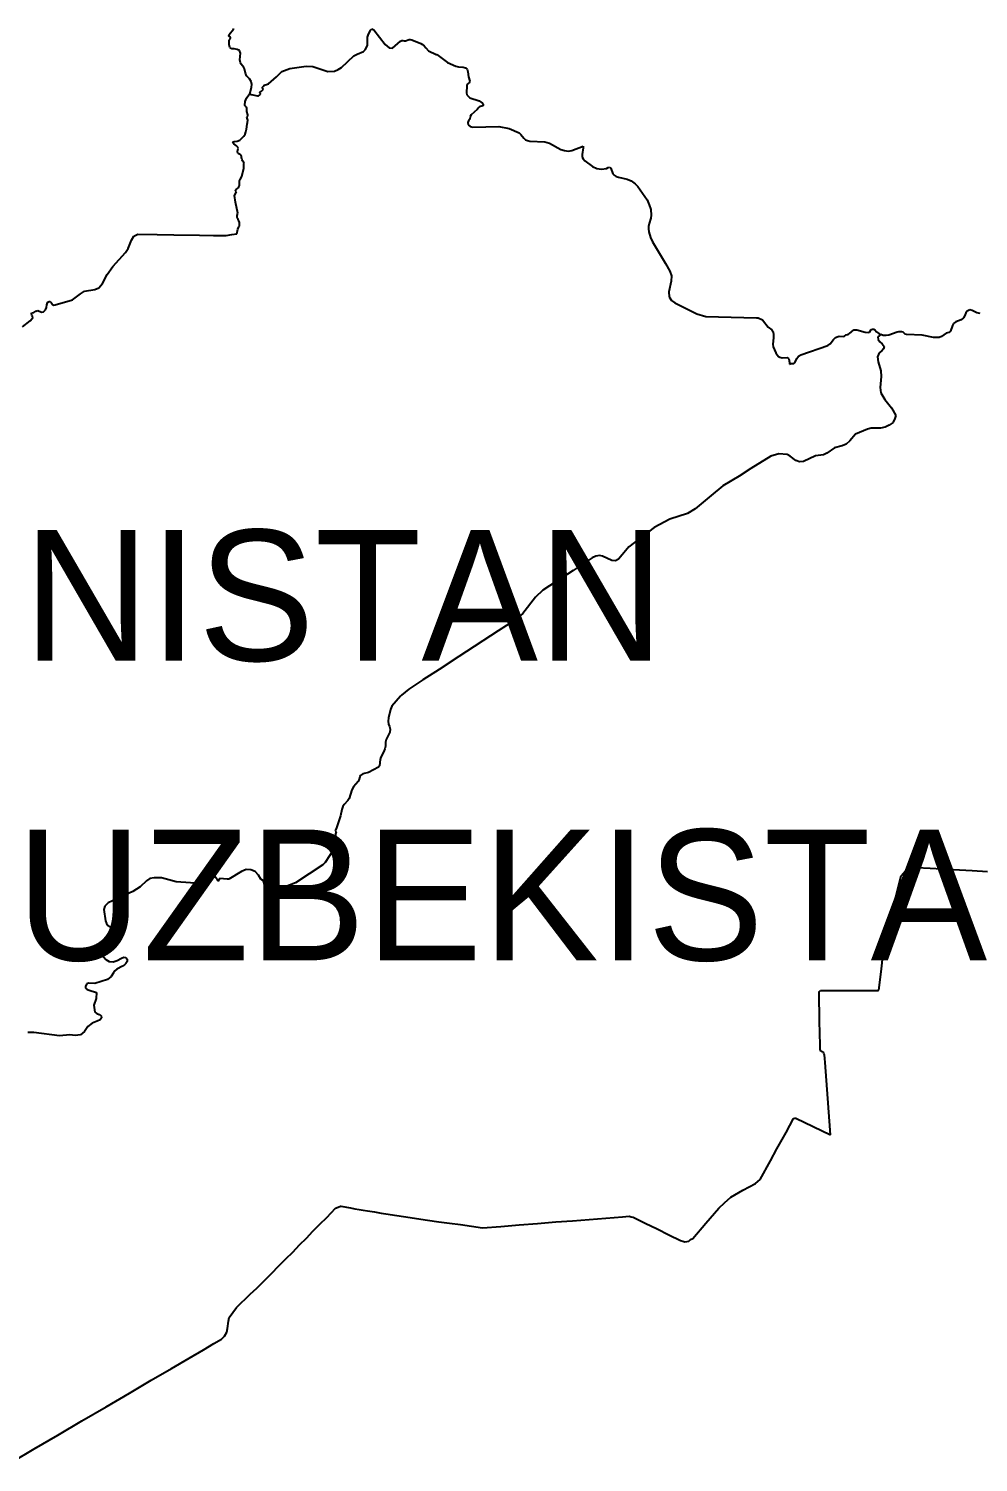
# Model space of a CAD drawing. Header units: metres. Extents: x 0 to 1325, y -1 to 773.
# Drawn here: x 881.25 to 910.32, y 207.71 to 251.55 of the extents above; entities that cross this region are included whole.
import ezdxf
from ezdxf.enums import TextEntityAlignment as Align

# ---------------------------------------------------------------- set-up
doc = ezdxf.new("R2010")
doc.units = ezdxf.units.M

msp = doc.modelspace()

# ---------------------------------------------------------------- linework, layer by layer
at = {"layer": 'SCORE'}
for points in [[(887.37, 251.328), (887.39, 251.378)], [(887.39, 251.318), (887.37, 251.328)], [(887.39, 251.378), (887.52, 251.538)], [(887.43, 251.298), (887.39, 251.318)], [(887.41, 251.218), (887.43, 251.258)], [(887.43, 251.258), (887.43, 251.298)], [(887.52, 251.538), (887.53, 251.558)], [(891.62, 251.298), (891.64, 251.358)], [(891.62, 251.128), (891.62, 251.298)], [(891.64, 251.358), (891.71, 251.508)], [(891.71, 251.508), (891.75, 251.548)], [(891.75, 251.548), (891.81, 251.518)], [(891.81, 251.518), (892.16, 251.068)], [(887.39, 251.198), (887.41, 251.218)], [(887.39, 251.158), (887.39, 251.198)], [(887.39, 251.068), (887.39, 251.158)], [(887.41, 250.978), (887.39, 251.068)], [(887.47, 250.938), (887.41, 250.978)], [(887.54, 250.938), (887.47, 250.938)], [(887.63, 250.918), (887.54, 250.938)], [(887.7, 250.888), (887.63, 250.918)], [(887.73, 250.808), (887.7, 250.888)], [(887.71, 250.598), (887.73, 250.808)], [(891.3, 250.778), (891.5, 250.858)], [(891.5, 250.858), (891.55, 250.908)], [(891.55, 250.908), (891.59, 250.978)], [(891.59, 250.978), (891.62, 251.048)], [(891.62, 251.048), (891.62, 251.128)], [(892.16, 251.068), (892.28, 250.968)], [(892.28, 250.968), (892.38, 250.958)], [(892.38, 250.958), (892.63, 251.168)], [(892.63, 251.168), (892.67, 251.188)], [(892.67, 251.188), (892.7, 251.188)], [(892.7, 251.188), (892.74, 251.178)], [(892.74, 251.178), (892.78, 251.178)], [(892.78, 251.178), (892.89, 251.218)], [(892.89, 251.218), (892.92, 251.218)], [(892.92, 251.218), (892.98, 251.208)], [(892.98, 251.208), (893.25, 251.098)], [(893.25, 251.098), (893.3, 251.068)], [(893.3, 251.068), (893.35, 251.028)], [(893.35, 251.028), (893.4, 250.968)], [(893.4, 250.968), (893.49, 250.878)], [(893.49, 250.878), (893.72, 250.768)], [(887.73, 250.508), (887.71, 250.598)], [(887.75, 250.468), (887.73, 250.508)], [(887.83, 250.368), (887.75, 250.468)], [(887.85, 250.328), (887.83, 250.368)], [(889.24, 250.338), (889.74, 250.408)], [(889.74, 250.408), (889.95, 250.398)], [(889.95, 250.398), (890.4, 250.248)], [(890.72, 250.308), (890.82, 250.368)], [(890.82, 250.368), (891.2, 250.718)], [(891.2, 250.718), (891.3, 250.778)], [(893.72, 250.768), (893.74, 250.768)], [(893.74, 250.768), (894.07, 250.518)], [(894.07, 250.518), (894.32, 250.408)], [(894.32, 250.408), (894.4, 250.388)], [(894.4, 250.388), (894.55, 250.378)], [(894.55, 250.378), (894.62, 250.358)], [(894.62, 250.358), (894.67, 250.318)], [(887.88, 250.188), (887.85, 250.328)], [(887.92, 250.108), (887.88, 250.188)], [(888.01, 250.018), (887.92, 250.108)], [(888.06, 249.938), (888.01, 250.018)], [(888.08, 249.848), (888.06, 249.938)], [(888.59, 249.868), (888.83, 250.078)], [(888.83, 250.078), (889, 250.248)], [(889, 250.248), (889.24, 250.338)], [(890.4, 250.248), (890.61, 250.258)], [(890.61, 250.258), (890.72, 250.308)], [(894.67, 250.318), (894.69, 250.238)], [(894.69, 250.238), (894.71, 250.078)], [(894.71, 250.078), (894.75, 249.948)], [(894.75, 249.948), (894.73, 249.898)], [(887.92, 249.428), (888.01, 249.558)], [(888.01, 249.558), (888.03, 249.588)], [(888.01, 249.558), (888.06, 249.538)], [(888.03, 249.588), (888.07, 249.768)], [(888.06, 249.538), (888.25, 249.498)], [(888.07, 249.768), (888.08, 249.848)], [(888.25, 249.498), (888.28, 249.498)], [(888.28, 249.498), (888.31, 249.518)], [(888.31, 249.598), (888.35, 249.638)], [(888.34, 249.558), (888.31, 249.598)], [(888.31, 249.518), (888.34, 249.548)], [(888.34, 249.548), (888.34, 249.558)], [(888.35, 249.638), (888.36, 249.638)], [(888.36, 249.638), (888.37, 249.638)], [(888.37, 249.638), (888.43, 249.688)], [(888.41, 249.768), (888.44, 249.798)], [(888.41, 249.748), (888.41, 249.768)], [(888.43, 249.708), (888.41, 249.748)], [(888.43, 249.688), (888.43, 249.708)], [(888.44, 249.798), (888.46, 249.828)], [(888.46, 249.828), (888.49, 249.838)], [(888.49, 249.838), (888.53, 249.848)], [(888.53, 249.848), (888.56, 249.858)], [(888.56, 249.858), (888.59, 249.868)], [(894.66, 249.808), (894.65, 249.588)], [(894.65, 249.588), (894.66, 249.528)], [(894.67, 249.858), (894.66, 249.808)], [(894.66, 249.528), (894.75, 249.438)], [(894.73, 249.898), (894.67, 249.858)], [(887.86, 249.218), (887.87, 249.328)], [(887.87, 249.198), (887.86, 249.218)], [(887.87, 249.328), (887.92, 249.428)], [(887.92, 249.148), (887.87, 249.198)], [(887.93, 249.118), (887.92, 249.148)], [(887.93, 249.048), (887.93, 249.118)], [(887.93, 249.018), (887.93, 249.048)], [(894.75, 249.438), (895.04, 249.348)], [(894.98, 249.078), (894.79, 248.918)], [(895.03, 249.138), (894.98, 249.078)], [(895.05, 249.158), (895.03, 249.138)], [(895.04, 249.348), (895.14, 249.278)], [(895.15, 249.198), (895.05, 249.158)], [(895.14, 249.278), (895.16, 249.248)], [(895.16, 249.218), (895.15, 249.198)], [(895.16, 249.248), (895.16, 249.218)], [(887.92, 248.478), (887.94, 248.628)], [(887.96, 248.918), (887.93, 249.018)], [(887.93, 248.848), (887.96, 248.878)], [(887.96, 248.758), (887.93, 248.848)], [(887.94, 248.628), (887.95, 248.688)], [(887.95, 248.688), (887.96, 248.758)], [(887.96, 248.878), (887.96, 248.918)], [(894.71, 248.738), (894.69, 248.688)], [(894.69, 248.688), (894.7, 248.608)], [(894.7, 248.608), (894.76, 248.558)], [(894.75, 248.788), (894.71, 248.738)], [(894.76, 248.868), (894.75, 248.788)], [(894.79, 248.918), (894.76, 248.868)], [(887.71, 248.148), (887.77, 248.208)], [(887.77, 248.208), (887.83, 248.268)], [(887.83, 248.268), (887.87, 248.328)], [(887.87, 248.328), (887.9, 248.398)], [(887.9, 248.398), (887.92, 248.478)], [(894.76, 248.558), (894.84, 248.538)], [(894.84, 248.538), (895.64, 248.558)], [(895.64, 248.558), (895.96, 248.498)], [(895.96, 248.498), (896.26, 248.368)], [(896.26, 248.368), (896.31, 248.318)], [(896.31, 248.318), (896.4, 248.208)], [(896.4, 248.208), (896.45, 248.158)], [(887.49, 248.078), (887.54, 248.098)], [(887.53, 248.028), (887.49, 248.078)], [(887.61, 247.968), (887.53, 248.028)], [(887.54, 248.098), (887.63, 248.108)], [(887.65, 247.928), (887.61, 247.968)], [(887.63, 248.108), (887.71, 248.148)], [(887.64, 247.798), (887.66, 247.888)], [(887.65, 247.748), (887.64, 247.798)], [(887.66, 247.888), (887.65, 247.928)], [(887.68, 247.728), (887.65, 247.748)], [(887.71, 247.718), (887.68, 247.728)], [(896.45, 248.158), (896.52, 248.128)], [(896.52, 248.128), (896.59, 248.108)], [(896.59, 248.108), (897.05, 248.088)], [(897.05, 248.088), (897.19, 248.048)], [(897.19, 248.048), (897.54, 247.858)], [(897.54, 247.858), (897.65, 247.828)], [(897.65, 247.828), (897.71, 247.818)], [(897.71, 247.818), (897.77, 247.808)], [(897.77, 247.808), (897.87, 247.828)], [(897.87, 247.828), (898.22, 247.958)], [(898.22, 247.908), (898.19, 247.708)], [(898.22, 247.958), (898.22, 247.908)], [(887.74, 247.698), (887.71, 247.718)], [(887.76, 247.658), (887.74, 247.698)], [(887.76, 247.618), (887.76, 247.658)], [(887.77, 247.578), (887.76, 247.618)], [(887.78, 247.538), (887.77, 247.578)], [(887.77, 247.028), (887.83, 247.288)], [(887.79, 247.508), (887.78, 247.538)], [(887.83, 247.458), (887.79, 247.508)], [(887.84, 247.438), (887.83, 247.458)], [(887.83, 247.408), (887.84, 247.438)], [(887.83, 247.288), (887.83, 247.408)], [(898.19, 247.708), (898.19, 247.628)], [(898.19, 247.628), (898.22, 247.568)], [(898.22, 247.568), (898.27, 247.508)], [(898.27, 247.508), (898.51, 247.338)], [(898.51, 247.338), (898.64, 247.278)], [(898.93, 247.278), (898.99, 247.308)], [(898.99, 247.308), (899.04, 247.318)], [(899.04, 247.318), (899.07, 247.288)], [(899.07, 247.288), (899.13, 247.118)], [(887.7, 246.898), (887.72, 246.938)], [(887.7, 246.808), (887.7, 246.898)], [(887.72, 246.938), (887.77, 247.028)], [(898.64, 247.278), (898.78, 247.258)], [(898.78, 247.258), (898.93, 247.278)], [(899.13, 247.118), (899.17, 247.068)], [(899.17, 247.068), (899.23, 247.028)], [(899.23, 247.028), (899.3, 247.008)], [(899.3, 247.008), (899.57, 246.948)], [(899.57, 246.948), (899.69, 246.898)], [(899.69, 246.898), (899.81, 246.808)], [(887.55, 246.448), (887.61, 246.568)], [(887.58, 246.248), (887.55, 246.448)], [(887.58, 246.628), (887.61, 246.648)], [(887.59, 246.598), (887.58, 246.628)], [(887.59, 246.588), (887.59, 246.598)], [(887.61, 246.568), (887.59, 246.588)], [(887.61, 246.648), (887.64, 246.668)], [(887.64, 246.668), (887.67, 246.688)], [(887.67, 246.688), (887.68, 246.718)], [(887.68, 246.718), (887.7, 246.758)], [(887.7, 246.758), (887.7, 246.808)], [(899.81, 246.808), (899.89, 246.728)], [(899.89, 246.728), (900.18, 246.318)], [(887.65, 245.908), (887.58, 246.248)], [(900.18, 246.318), (900.24, 246.168)], [(900.24, 246.168), (900.29, 246.018)], [(900.29, 246.018), (900.3, 245.848)], [(887.63, 245.838), (887.65, 245.908)], [(887.63, 245.788), (887.63, 245.838)], [(887.64, 245.748), (887.63, 245.788)], [(887.66, 245.718), (887.64, 245.748)], [(887.68, 245.678), (887.66, 245.718)], [(887.7, 245.628), (887.68, 245.678)], [(887.7, 245.578), (887.7, 245.628)], [(887.7, 245.518), (887.7, 245.578)], [(900.24, 245.598), (900.22, 245.508)], [(900.29, 245.758), (900.24, 245.598)], [(900.3, 245.848), (900.29, 245.758)], [(884.4, 245.088), (884.47, 245.208)], [(884.47, 245.208), (884.59, 245.268)], [(884.59, 245.268), (885.18, 245.258)], [(885.18, 245.258), (885.69, 245.248)], [(885.69, 245.248), (886.48, 245.238)], [(886.48, 245.238), (886.91, 245.228)], [(886.91, 245.228), (887.29, 245.228)], [(887.29, 245.228), (887.47, 245.258)], [(887.47, 245.258), (887.62, 245.278)], [(887.62, 245.278), (887.65, 245.418)], [(887.65, 245.418), (887.68, 245.488)], [(887.68, 245.488), (887.7, 245.518)], [(900.22, 245.508), (900.22, 245.428)], [(900.22, 245.428), (900.23, 245.338)], [(900.23, 245.338), (900.28, 245.168)], [(900.28, 245.168), (900.34, 245.038)], [(883.82, 244.278), (884.21, 244.708)], [(884.21, 244.708), (884.29, 244.828)], [(884.29, 244.828), (884.4, 245.088)], [(900.34, 245.038), (900.74, 244.368)], [(883.65, 244.038), (883.82, 244.278)], [(900.74, 244.368), (900.87, 244.138)], [(883.51, 243.758), (883.65, 244.038)], [(900.91, 243.828), (900.84, 243.508)], [(900.87, 244.138), (900.92, 243.998)], [(900.92, 243.998), (900.91, 243.828)], [(882.59, 243.258), (882.83, 243.448)], [(882.83, 243.448), (882.96, 243.528)], [(882.96, 243.528), (883.27, 243.578)], [(883.27, 243.578), (883.4, 243.628)], [(883.4, 243.628), (883.51, 243.758)], [(900.84, 243.508), (900.85, 243.348)], [(900.85, 243.348), (900.92, 243.238)], [(881.44, 242.898), (881.47, 242.918)], [(881.47, 242.918), (881.5, 242.928)], [(881.5, 242.928), (881.53, 242.938)], [(881.53, 242.938), (881.64, 242.888)], [(881.7, 242.898), (881.76, 242.958)], [(881.76, 242.958), (881.79, 243.028)], [(881.79, 243.028), (881.8, 243.108)], [(881.8, 243.108), (881.83, 243.178)], [(881.83, 243.178), (881.88, 243.208)], [(881.88, 243.208), (881.91, 243.208)], [(881.91, 243.208), (881.94, 243.178)], [(881.94, 243.178), (881.98, 243.118)], [(881.98, 243.118), (882.02, 243.098)], [(882.02, 243.098), (882.06, 243.108)], [(882.06, 243.108), (882.59, 243.258)], [(900.92, 243.238), (901.03, 243.168)], [(901.03, 243.168), (901.7, 242.828)], [(909.97, 242.918), (909.93, 242.858)], [(910.05, 242.958), (909.97, 242.918)], [(910.13, 242.938), (910.05, 242.958)], [(910.27, 242.858), (910.13, 242.938)], [(881.06, 242.438), (881.29, 242.618)], [(881.29, 242.618), (881.36, 242.688)], [(881.34, 242.828), (881.35, 242.858)], [(881.35, 242.788), (881.34, 242.828)], [(881.35, 242.858), (881.41, 242.868)], [(881.36, 242.768), (881.35, 242.788)], [(881.36, 242.748), (881.36, 242.768)], [(881.38, 242.738), (881.36, 242.748)], [(881.36, 242.688), (881.38, 242.718)], [(881.38, 242.718), (881.38, 242.738)], [(881.41, 242.868), (881.44, 242.898)], [(881.64, 242.888), (881.7, 242.898)], [(901.7, 242.828), (901.97, 242.748)], [(901.97, 242.748), (903.53, 242.708)], [(903.53, 242.708), (903.58, 242.708)], [(903.58, 242.708), (903.71, 242.648)], [(903.71, 242.648), (903.88, 242.428)], [(909.52, 242.478), (909.46, 242.298)], [(909.55, 242.538), (909.52, 242.478)], [(909.63, 242.588), (909.55, 242.538)], [(909.79, 242.648), (909.63, 242.588)], [(909.86, 242.708), (909.79, 242.648)], [(909.9, 242.778), (909.86, 242.708)], [(909.93, 242.858), (909.9, 242.778)], [(910.37, 242.838), (910.27, 242.858)], [(903.88, 242.428), (903.99, 242.338)], [(903.99, 242.338), (904.03, 242.278)], [(904.05, 242.098), (904.02, 241.908)], [(904.03, 242.278), (904.05, 242.188)], [(904.05, 242.188), (904.05, 242.098)], [(905.78, 241.918), (905.88, 242.048)], [(905.88, 242.048), (905.94, 242.108)], [(905.94, 242.108), (906.02, 242.138)], [(906.02, 242.138), (906.06, 242.148)], [(906.06, 242.148), (906.18, 242.138)], [(906.18, 242.138), (906.22, 242.148)], [(906.22, 242.148), (906.27, 242.188)], [(906.27, 242.188), (906.31, 242.198)], [(906.31, 242.198), (906.34, 242.208)], [(906.34, 242.208), (906.37, 242.228)], [(906.37, 242.228), (906.43, 242.278)], [(906.43, 242.278), (906.5, 242.338)], [(906.5, 242.338), (906.6, 242.338)], [(906.6, 242.338), (906.85, 242.268)], [(906.85, 242.268), (906.94, 242.258)], [(906.94, 242.258), (906.98, 242.268)], [(906.98, 242.268), (907.03, 242.348)], [(907.03, 242.348), (907.08, 242.368)], [(907.08, 242.368), (907.12, 242.358)], [(907.12, 242.358), (907.15, 242.338)], [(907.15, 242.338), (907.2, 242.278)], [(907.2, 242.278), (907.27, 242.228)], [(907.33, 242.198), (907.24, 242.128)], [(907.24, 242.128), (907.25, 242.048)], [(907.25, 242.048), (907.3, 241.978)], [(907.27, 242.228), (907.33, 242.198)], [(907.4, 242.168), (907.33, 242.198)], [(907.49, 242.168), (907.4, 242.168)], [(907.58, 242.178), (907.49, 242.168)], [(907.83, 242.268), (907.58, 242.178)], [(907.87, 242.278), (907.83, 242.268)], [(907.97, 242.278), (907.87, 242.278)], [(908.01, 242.268), (907.97, 242.278)], [(908.08, 242.208), (908.01, 242.268)], [(908.12, 242.198), (908.08, 242.208)], [(908.6, 242.178), (908.12, 242.198)], [(908.94, 242.108), (908.6, 242.178)], [(909.12, 242.108), (908.94, 242.108)], [(909.19, 242.138), (909.12, 242.108)], [(909.33, 242.238), (909.19, 242.138)], [(909.41, 242.258), (909.33, 242.238)], [(909.46, 242.298), (909.41, 242.258)], [(904.02, 241.908), (904.04, 241.818)], [(904.04, 241.818), (904.08, 241.728)], [(904.08, 241.728), (904.12, 241.638)], [(904.12, 241.638), (904.16, 241.578)], [(904.88, 241.578), (905.71, 241.868)], [(905.71, 241.868), (905.78, 241.918)], [(907.28, 241.638), (907.23, 241.518)], [(907.36, 241.698), (907.28, 241.638)], [(907.3, 241.978), (907.37, 241.918)], [(907.41, 241.758), (907.36, 241.698)], [(907.37, 241.918), (907.43, 241.828)], [(907.43, 241.828), (907.41, 241.758)], [(904.16, 241.578), (904.2, 241.528)], [(904.2, 241.528), (904.24, 241.508)], [(904.24, 241.508), (904.31, 241.488)], [(904.31, 241.488), (904.46, 241.498)], [(904.46, 241.498), (904.51, 241.458)], [(904.51, 241.458), (904.53, 241.348)], [(904.53, 241.348), (904.54, 241.288)], [(904.54, 241.288), (904.59, 241.308)], [(904.59, 241.308), (904.67, 241.318)], [(904.67, 241.318), (904.7, 241.338)], [(904.7, 241.338), (904.76, 241.468)], [(904.76, 241.468), (904.79, 241.508)], [(904.79, 241.508), (904.81, 241.538)], [(904.81, 241.538), (904.88, 241.578)], [(907.23, 241.518), (907.25, 241.368)], [(907.25, 241.368), (907.33, 241.088)], [(907.34, 240.918), (907.31, 240.578)], [(907.33, 241.088), (907.34, 240.918)], [(907.31, 240.578), (907.33, 240.418)], [(907.33, 240.418), (907.45, 240.208)], [(907.45, 240.208), (907.66, 239.958)], [(907.66, 239.958), (907.79, 239.718)], [(907.59, 239.428), (907.46, 239.368)], [(907.71, 239.508), (907.59, 239.428)], [(907.76, 239.628), (907.71, 239.518)], [(907.71, 239.518), (907.71, 239.508)], [(907.79, 239.718), (907.76, 239.628)], [(906.55, 239.148), (906.38, 238.948)], [(906.92, 239.308), (906.55, 239.148)], [(907.03, 239.338), (906.92, 239.308)], [(907.32, 239.338), (907.03, 239.338)], [(907.46, 239.368), (907.32, 239.338)], [(904.21, 238.548), (903.96, 238.478)], [(904.46, 238.528), (904.21, 238.548)], [(904.56, 238.478), (904.46, 238.528)], [(905.58, 238.518), (905.33, 238.488)], [(905.68, 238.568), (905.58, 238.518)], [(905.91, 238.738), (905.68, 238.568)], [(906.15, 238.798), (905.91, 238.738)], [(906.27, 238.848), (906.15, 238.798)], [(906.38, 238.948), (906.27, 238.848)], [(903.35, 238.098), (902.99, 237.868)], [(903.96, 238.478), (903.35, 238.098)], [(904.73, 238.348), (904.56, 238.478)], [(904.84, 238.308), (904.73, 238.348)], [(904.96, 238.318), (904.84, 238.308)], [(905.33, 238.488), (904.96, 238.318)], [(902.99, 237.868), (902.49, 237.568)], [(902.14, 237.278), (901.65, 236.868)], [(902.49, 237.568), (902.14, 237.278)], [(901.65, 236.868), (901.41, 236.728)], [(900.87, 236.548), (900.39, 236.298)], [(901.41, 236.728), (900.87, 236.548)], [(900.39, 236.298), (899.62, 235.708)], [(899.41, 235.458), (899.3, 235.328)], [(899.62, 235.708), (899.41, 235.458)], [(898.5, 235.368), (897.91, 234.978)], [(898.61, 235.418), (898.5, 235.368)], [(898.72, 235.438), (898.61, 235.418)], [(898.81, 235.418), (898.72, 235.438)], [(899.1, 235.288), (898.81, 235.418)], [(899.21, 235.278), (899.1, 235.288)], [(899.3, 235.328), (899.21, 235.278)], [(897.39, 234.648), (896.99, 234.378)], [(897.91, 234.978), (897.39, 234.648)], [(896.76, 234.168), (896.37, 233.668)], [(896.99, 234.378), (896.76, 234.168)], [(896.13, 233.468), (895.62, 233.138)], [(896.37, 233.668), (896.13, 233.468)], [(895.62, 233.138), (894.41, 232.348)], [(893.81, 231.958), (893.31, 231.638)], [(894.41, 232.348), (893.81, 231.958)], [(893.31, 231.638), (892.88, 231.358)], [(892.63, 231.138), (892.36, 230.838)], [(892.66, 231.168), (892.63, 231.138)], [(892.88, 231.358), (892.66, 231.168)], [(892.32, 230.728), (892.26, 230.478)], [(892.36, 230.838), (892.32, 230.728)], [(892.26, 230.478), (892.25, 230.378)], [(892.25, 230.378), (892.26, 230.288)], [(892.26, 230.288), (892.29, 230.208)], [(892.29, 230.208), (892.31, 230.128)], [(892.19, 229.818), (892.17, 229.728)], [(892.3, 230.038), (892.19, 229.818)], [(892.31, 230.128), (892.3, 230.038)], [(892.12, 229.448), (892.03, 229.278)], [(892.15, 229.528), (892.12, 229.448)], [(892.17, 229.608), (892.15, 229.528)], [(892.17, 229.728), (892.17, 229.608)], [(891.96, 228.968), (891.65, 228.808)], [(891.99, 229.008), (891.96, 228.968)], [(892.01, 229.198), (891.99, 229.008)], [(892.03, 229.278), (892.01, 229.198)], [(891.33, 228.528), (891.19, 228.368)], [(891.35, 228.568), (891.33, 228.528)], [(891.38, 228.668), (891.35, 228.568)], [(891.4, 228.708), (891.38, 228.678)], [(891.38, 228.678), (891.38, 228.668)], [(891.48, 228.768), (891.4, 228.708)], [(891.65, 228.808), (891.48, 228.768)], [(891.06, 228.008), (891.02, 227.948)], [(891.14, 228.278), (891.06, 228.008)], [(891.19, 228.368), (891.14, 228.278)], [(890.83, 227.678), (890.79, 227.478)], [(890.86, 227.768), (890.83, 227.678)], [(890.9, 227.828), (890.86, 227.768)], [(891.02, 227.948), (890.9, 227.828)], [(890.79, 227.478), (890.67, 227.108)], [(890.67, 227.108), (890.63, 227.018)], [(890.63, 227.018), (890.66, 226.988)], [(890.64, 226.928), (890.63, 226.618)], [(890.66, 226.988), (890.64, 226.928)], [(890.59, 226.458), (890.32, 226.048)], [(890.62, 226.528), (890.59, 226.458)], [(890.63, 226.618), (890.62, 226.528)], [(887.91, 225.838), (887.76, 225.778)], [(888.05, 225.828), (887.91, 225.838)], [(888.18, 225.778), (888.05, 225.828)], [(890.25, 225.978), (889.42, 225.428)], [(890.32, 226.048), (890.25, 225.978)], [(908.03, 225.738), (908.11, 225.828)], [(908.11, 225.828), (908.21, 225.848)], [(908.21, 225.848), (908.27, 225.868)], [(908.27, 225.868), (908.42, 225.898)], [(908.42, 225.898), (908.84, 225.878)], [(908.84, 225.878), (909.2, 225.858)], [(909.2, 225.858), (909.74, 225.828)], [(909.74, 225.828), (910.13, 225.808)], [(910.13, 225.808), (910.6, 225.778)], [(884.86, 225.488), (884.66, 225.308)], [(884.96, 225.558), (884.86, 225.488)], [(885.09, 225.588), (884.96, 225.558)], [(885.31, 225.588), (885.09, 225.588)], [(885.76, 225.458), (885.31, 225.588)], [(886.5, 225.408), (885.76, 225.458)], [(886.76, 225.468), (886.5, 225.408)], [(886.93, 225.638), (886.76, 225.468)], [(886.96, 225.618), (886.93, 225.638)], [(886.98, 225.588), (886.96, 225.618)], [(887.03, 225.518), (886.98, 225.588)], [(887.05, 225.478), (887.03, 225.518)], [(887.07, 225.488), (887.05, 225.478)], [(887.08, 225.528), (887.07, 225.488)], [(887.1, 225.568), (887.08, 225.528)], [(887.32, 225.538), (887.1, 225.568)], [(887.38, 225.538), (887.32, 225.538)], [(887.76, 225.778), (887.38, 225.538)], [(888.28, 225.668), (888.18, 225.778)], [(888.35, 225.538), (888.28, 225.668)], [(888.44, 225.488), (888.35, 225.538)], [(888.48, 225.338), (888.44, 225.488)], [(889.42, 225.428), (889.1, 225.308)], [(907.79, 224.998), (907.95, 225.648)], [(907.95, 225.648), (908.03, 225.738)], [(884.08, 224.998), (883.68, 224.818)], [(884.44, 225.168), (884.08, 224.998)], [(884.66, 225.308), (884.44, 225.168)], [(888.53, 225.238), (888.48, 225.338)], [(888.61, 225.208), (888.53, 225.238)], [(888.74, 225.218), (888.61, 225.208)], [(889.1, 225.308), (888.74, 225.218)], [(907.63, 224.358), (907.79, 224.998)], [(883.58, 224.718), (883.55, 224.618)], [(883.55, 224.618), (883.6, 224.268)], [(883.68, 224.818), (883.58, 224.718)], [(883.6, 224.268), (883.63, 224.188)], [(883.63, 224.188), (883.67, 224.128)], [(883.67, 224.128), (883.74, 224.078)], [(883.74, 224.078), (883.89, 224.008)], [(907.52, 223.808), (907.63, 224.358)], [(883.91, 223.868), (883.66, 223.558)], [(883.89, 224.008), (883.94, 223.958)], [(883.94, 223.958), (883.91, 223.868)], [(907.4, 223.268), (907.52, 223.808)], [(883.55, 223.368), (883.51, 223.208)], [(883.51, 223.208), (883.61, 223.088)], [(883.66, 223.558), (883.55, 223.368)], [(907.34, 222.708), (907.4, 223.268)], [(883.61, 223.088), (883.71, 223.028)], [(883.71, 223.028), (883.83, 223.018)], [(883.83, 223.018), (883.96, 223.058)], [(883.89, 222.738), (883.85, 222.678)], [(883.95, 222.788), (883.89, 222.738)], [(884.12, 222.878), (883.95, 222.788)], [(883.96, 223.058), (884.09, 223.128)], [(884.09, 223.128), (884.16, 223.158)], [(884.18, 222.918), (884.12, 222.878)], [(884.16, 223.158), (884.22, 223.148)], [(884.22, 222.968), (884.18, 222.918)], [(884.22, 223.148), (884.26, 223.098)], [(884.26, 223.028), (884.22, 222.968)], [(884.26, 223.098), (884.26, 223.028)], [(883.03, 222.338), (882.99, 222.268)], [(883.08, 222.358), (883.03, 222.338)], [(883.27, 222.348), (883.08, 222.358)], [(883.66, 222.478), (883.27, 222.348)], [(883.77, 222.568), (883.66, 222.478)], [(883.85, 222.678), (883.77, 222.568)], [(907.27, 222.148), (907.34, 222.708)], [(882.99, 222.268), (882.99, 222.208)], [(882.99, 222.208), (883.04, 222.168)], [(883.04, 222.168), (883.1, 222.148)], [(883.1, 222.148), (883.32, 222.078)], [(883.31, 221.898), (883.24, 221.688)], [(883.32, 222.078), (883.31, 221.898)], [(905.44, 222.088), (905.45, 222.108)], [(905.44, 222.068), (905.44, 222.088)], [(905.45, 221.198), (905.44, 222.068)], [(905.45, 222.108), (905.46, 222.118)], [(905.46, 222.118), (905.48, 222.138)], [(905.48, 222.138), (905.92, 222.138)], [(905.92, 222.138), (906.33, 222.138)], [(906.33, 222.138), (906.73, 222.138)], [(906.73, 222.138), (907.17, 222.138)], [(907.17, 222.138), (907.19, 222.138)], [(907.19, 222.138), (907.2, 222.138)], [(907.2, 222.138), (907.22, 222.138)], [(907.22, 222.138), (907.23, 222.138)], [(907.23, 222.138), (907.24, 222.138)], [(907.24, 222.138), (907.25, 222.138)], [(907.25, 222.138), (907.26, 222.148)], [(907.26, 222.148), (907.27, 222.148)], [(883.24, 221.688), (883.27, 221.478)], [(883.27, 221.478), (883.33, 221.438)], [(883.33, 221.438), (883.41, 221.408)], [(883.06, 221.038), (882.96, 220.888)], [(883.19, 221.138), (883.06, 221.038)], [(883.35, 221.198), (883.19, 221.138)], [(883.44, 221.238), (883.35, 221.198)], [(883.41, 221.408), (883.47, 221.368)], [(883.48, 221.298), (883.44, 221.238)], [(883.47, 221.368), (883.48, 221.298)], [(905.47, 220.468), (905.45, 221.198)], [(881.41, 220.858), (881.22, 220.858)], [(882.19, 220.748), (881.41, 220.858)], [(882.51, 220.778), (882.19, 220.748)], [(882.67, 220.758), (882.51, 220.778)], [(882.84, 220.778), (882.67, 220.758)], [(882.96, 220.888), (882.84, 220.778)], [(905.47, 220.338), (905.47, 220.468)], [(905.48, 220.308), (905.47, 220.338)], [(905.49, 220.278), (905.48, 220.308)], [(905.53, 220.258), (905.49, 220.278)], [(905.58, 220.248), (905.53, 220.258)], [(905.59, 220.208), (905.58, 220.248)], [(905.61, 220.168), (905.59, 220.208)], [(905.62, 220.058), (905.61, 220.168)], [(905.63, 219.938), (905.62, 220.058)], [(905.71, 218.838), (905.63, 219.938)], [(905.79, 217.728), (905.71, 218.838)], [(904.43, 217.798), (904.66, 218.228)], [(904.66, 218.228), (904.7, 218.238)], [(904.7, 218.238), (904.73, 218.238)], [(904.73, 218.238), (905.26, 217.978)], [(905.26, 217.978), (905.79, 217.728)], [(904.15, 217.298), (904.43, 217.798)], [(903.95, 216.928), (904.15, 217.298)], [(903.64, 216.358), (903.95, 216.928)], [(903.11, 216.028), (903.49, 216.238)], [(903.49, 216.238), (903.57, 216.298)], [(903.57, 216.298), (903.64, 216.358)], [(902.55, 215.648), (902.74, 215.818)], [(902.74, 215.818), (903.11, 216.028)], [(890.37, 215.198), (890.64, 215.478)], [(890.64, 215.478), (890.72, 215.508)], [(890.72, 215.508), (890.79, 215.538)], [(890.79, 215.538), (890.8, 215.538)], [(890.8, 215.538), (891.1, 215.488)], [(891.1, 215.488), (891.23, 215.458)], [(891.23, 215.458), (891.36, 215.438)], [(891.36, 215.438), (891.49, 215.418)], [(891.49, 215.418), (891.62, 215.398)], [(891.62, 215.398), (891.83, 215.368)], [(891.83, 215.368), (892.04, 215.328)], [(892.04, 215.328), (892.25, 215.298)], [(892.25, 215.298), (892.45, 215.268)], [(901.97, 215.018), (902.37, 215.478)], [(902.37, 215.478), (902.55, 215.648)], [(889.95, 214.778), (890.16, 214.988)], [(890.16, 214.988), (890.37, 215.198)], [(892.45, 215.268), (892.79, 215.218)], [(892.79, 215.218), (893.12, 215.168)], [(893.12, 215.168), (893.46, 215.118)], [(893.46, 215.118), (893.8, 215.068)], [(893.8, 215.068), (894.13, 215.018)], [(894.13, 215.018), (894.47, 214.978)], [(894.47, 214.978), (894.8, 214.928)], [(894.8, 214.928), (895.14, 214.878)], [(895.14, 214.878), (895.7, 214.918)], [(895.7, 214.918), (896.26, 214.968)], [(896.26, 214.968), (896.82, 215.008)], [(896.82, 215.008), (897.38, 215.058)], [(897.38, 215.058), (897.89, 215.098)], [(897.89, 215.098), (898.4, 215.138)], [(898.4, 215.138), (898.91, 215.178)], [(898.91, 215.178), (899.42, 215.218)], [(899.42, 215.218), (899.63, 215.238)], [(899.63, 215.238), (899.69, 215.218)], [(899.69, 215.218), (899.75, 215.208)], [(899.75, 215.208), (900.12, 215.018)], [(900.12, 215.018), (900.48, 214.848)], [(900.48, 214.848), (900.84, 214.668)], [(901.58, 214.558), (901.97, 215.018)], [(889.54, 214.358), (889.75, 214.568)], [(889.75, 214.568), (889.95, 214.778)], [(900.84, 214.668), (901.2, 214.488)], [(901.2, 214.488), (901.27, 214.468)], [(901.27, 214.468), (901.33, 214.448)], [(901.33, 214.448), (901.39, 214.458)], [(901.39, 214.458), (901.45, 214.468)], [(901.45, 214.468), (901.51, 214.518)], [(901.51, 214.518), (901.58, 214.558)], [(889.12, 213.928), (889.33, 214.138)], [(889.33, 214.138), (889.54, 214.358)], [(888.69, 213.498), (888.9, 213.708)], [(888.9, 213.708), (889.12, 213.928)], [(888.23, 213.038), (888.43, 213.228)], [(888.43, 213.228), (888.69, 213.498)], [(887.61, 212.448), (888.03, 212.848)], [(888.03, 212.848), (888.23, 213.038)], [(887.39, 212.138), (887.61, 212.448)], [(887.31, 211.688), (887.33, 211.798)], [(887.33, 211.798), (887.36, 212.028)], [(887.36, 212.028), (887.39, 212.138)], [(886.6, 211.148), (886.92, 211.338)], [(886.92, 211.338), (887.15, 211.478)], [(887.15, 211.478), (887.24, 211.568)], [(887.24, 211.568), (887.31, 211.688)], [(885.62, 210.578), (886.16, 210.898)], [(886.16, 210.898), (886.6, 211.148)], [(885, 210.218), (885.62, 210.578)], [(884.33, 209.828), (885, 210.218)], [(883.62, 209.408), (884.33, 209.828)], [(882.88, 208.978), (883.62, 209.408)], [(882.14, 208.538), (882.88, 208.978)], [(881.42, 208.118), (882.14, 208.538)], [(880.73, 207.708), (881.42, 208.118)]]:
    msp.add_lwpolyline(points, dxfattribs=at)

# ---------------------------------------------------------------- texts
at = {"layer": 'ENGRAVE'}
for s, p in [('TURKMENISTAN', (879.602, 232.223)), ('UZBEKISTAN', (897.656, 223.061))]:
    msp.add_text(s, height=4, dxfattribs=at).set_placement(p, align=Align.CENTER)

doc.saveas('drawing.dxf')
